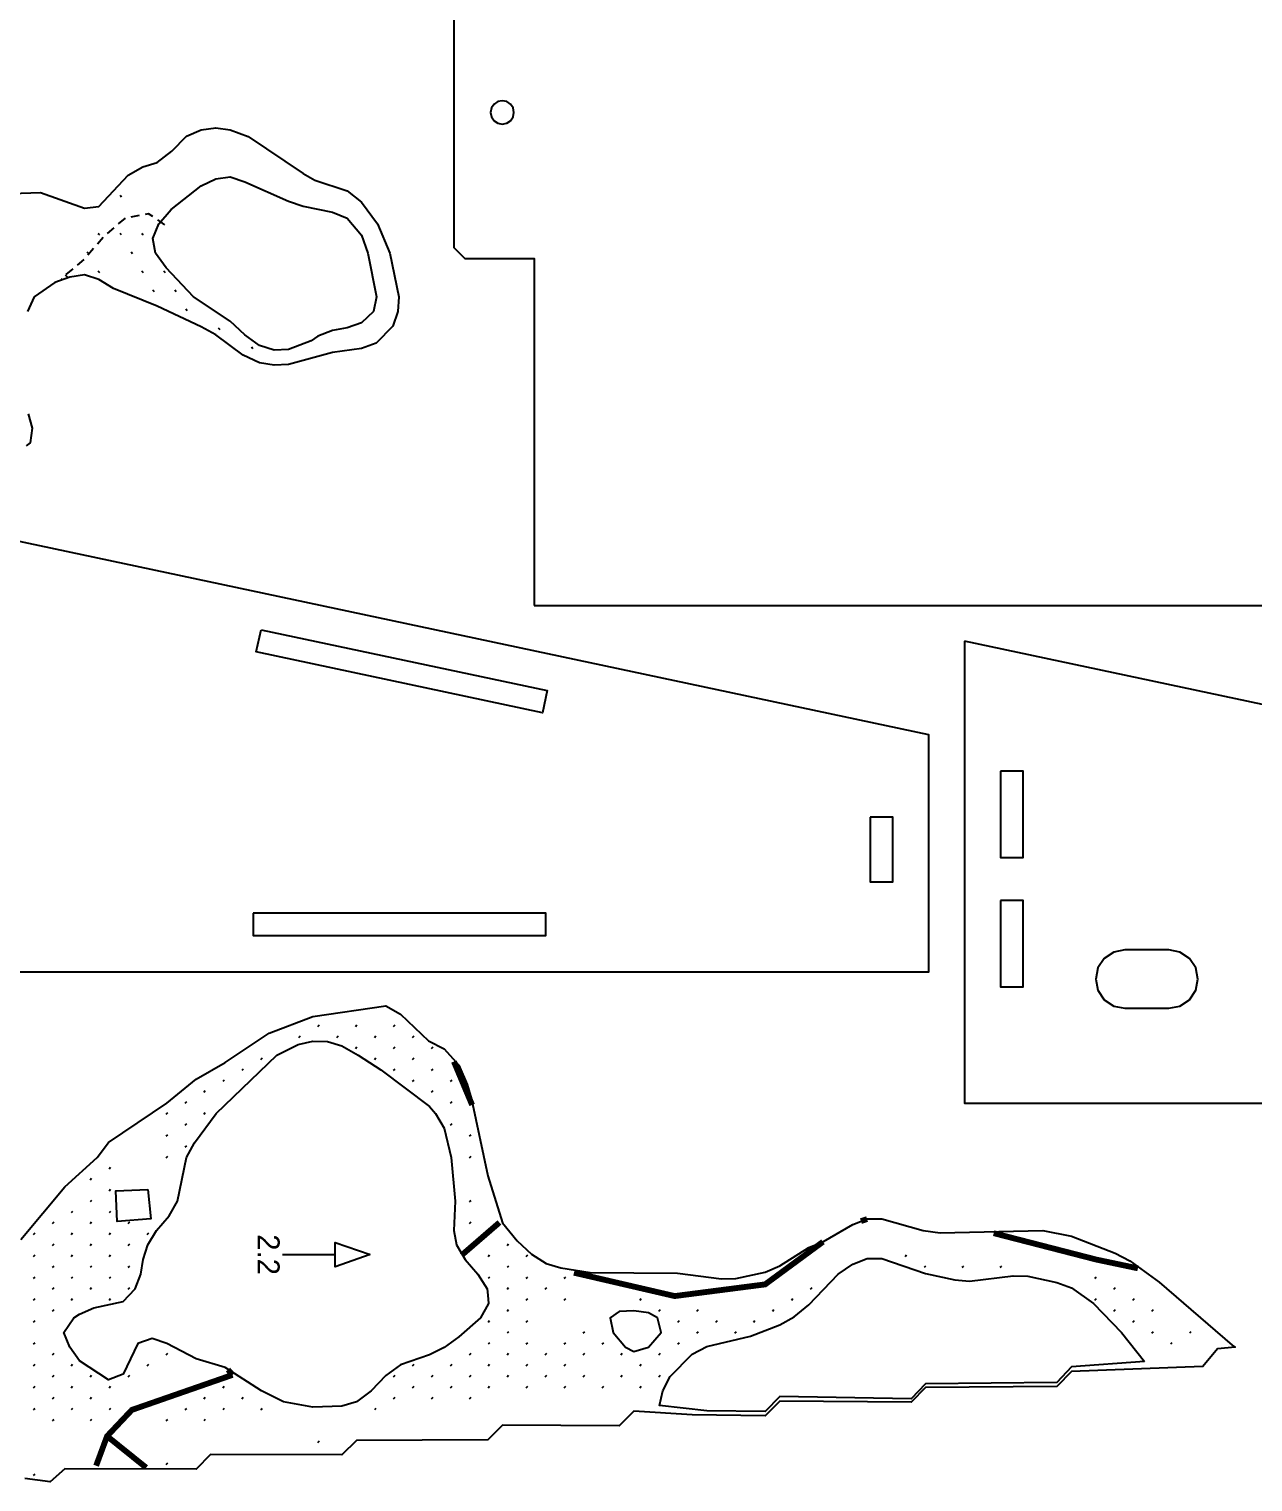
# Model space of a CAD drawing. Header units: millimetres. Extents: x 10 to 1190, y 102 to 890.
# Drawn here: x 911.8 to 1079.5, y 172.8 to 371.9 of the extents above; entities that cross this region are included whole.
import ezdxf
from ezdxf.enums import TextEntityAlignment as Align

# ---------------------------------------------------------------- set-up
doc = ezdxf.new("R2010")
doc.units = ezdxf.units.MM
for name, color, linetype in [('CUT', 1, 'CONTINUOUS'), ('ETCH', 7, 'CONTINUOUS'), ('SCORE', 5, 'CONTINUOUS')]:
    doc.layers.add(name, color=color, linetype=linetype)

msp = doc.modelspace()

# ---------------------------------------------------------------- linework, layer by layer
at = {"layer": 'CUT'}
for points in [[(981, 292.885), (1176, 292.885), (1176, 340.442), (1185.5, 340.442), (1187, 341.942), (1187, 378.942), (1185.5, 380.442), (1176, 380.442), (1176, 428), (981, 428), (981, 380.442), (971.5, 380.442), (970, 378.942), (970, 341.942), (971.5, 340.442), (981, 340.442)], [(978.25, 360.442), (978.128, 361.055), (977.781, 361.574), (977.262, 361.92), (976.65, 362.042), (976.038, 361.92), (975.519, 361.574), (975.172, 361.055), (975.05, 360.442), (975.172, 359.83), (975.519, 359.311), (976.038, 358.964), (976.65, 358.842), (977.262, 358.964), (977.781, 359.311), (978.128, 359.83)], [(890, 306), (890, 242.676), (1035.115, 242.676), (1035.115, 275.155)], [(943.58, 289.551), (982.803, 281.213), (982.159, 278.181), (942.935, 286.518)], [(1040, 288), (1040, 224.676), (1185.115, 224.676), (1185.115, 257.155)], [(1044.95, 270.171), (1044.95, 258.349), (1048.05, 258.349), (1048.05, 270.171)], [(1027.065, 263.848), (1027.065, 255), (1030.165, 255), (1030.165, 263.848)], [(1044.95, 252.449), (1044.95, 240.626), (1048.05, 240.626), (1048.05, 252.449)], [(942.507, 250.726), (942.507, 247.626), (982.607, 247.626), (982.607, 250.726)], [(1068, 237.676), (1069.53, 237.981), (1070.828, 238.848), (1071.695, 240.146), (1072, 241.676), (1071.695, 243.207), (1070.828, 244.505), (1069.53, 245.372), (1068, 245.676), (1062, 245.676), (1060.469, 245.372), (1059.171, 244.505), (1058.304, 243.207), (1058, 241.676), (1058.304, 240.146), (1059.171, 238.848), (1060.469, 237.981), (1062, 237.676)], [(997.92, 195.234), (996.678, 195.95), (994.678, 196.196), (992.678, 196.11), (991.449, 195.234), (991.867, 193.234), (993.544, 191.234), (994.678, 190.622), (996.678, 191.211), (998.419, 193.234)]]:
    msp.add_lwpolyline(points, close=True, dxfattribs=at)
for points in [[(909.366, 349.327), (913.366, 349.475), (919.366, 347.306), (921.366, 347.533), (925.366, 351.86), (927.366, 353.007), (929.366, 353.598), (931.366, 355.118), (933.366, 357.178), (935.366, 358.06), (937.366, 358.333), (939.366, 358.042), (941.799, 357.154), (949.366, 352.085), (950.979, 351.154), (955.366, 349.682), (957.366, 348.148), (959.526, 345.154), (961.246, 341.154), (962.457, 335.154), (962.328, 333.154), (961.654, 331.154), (959.366, 328.838), (957.366, 328.09), (953.366, 327.548), (947.366, 325.906), (945.366, 325.8), (943.366, 326.131), (941.145, 327.154), (937.366, 329.965), (935.366, 331.051), (929.366, 333.892), (923.366, 336.325), (921.366, 337.548), (919.366, 338.17), (917.366, 337.855), (915.326, 337.154), (912.506, 335.154), (911.551, 333.154)], [(911.645, 319.154), (912.23, 317.154), (911.93, 315.154), (911.366, 314.737)], [(910.678, 205.983), (916.678, 213.209), (921.12, 217.234), (922.678, 219.257), (930.678, 224.658), (934.678, 227.977), (938.678, 230.244), (944.678, 234.278), (950.678, 236.557), (960.678, 238), (962.678, 236.86), (966.543, 233.234), (968.678, 232.094), (970.678, 229.881), (971.831, 227.234), (972.41, 225.234), (974.678, 214.723), (976.678, 208.259), (978.678, 205.8), (980.678, 203.999), (982.678, 202.71), (984.678, 202.123), (988.678, 201.47), (1000.678, 201.355), (1006.678, 200.596), (1008.678, 200.622), (1012.678, 201.53), (1014.678, 202.397), (1018.678, 204.872), (1020.678, 205.715), (1024.678, 208.06), (1026.678, 208.84), (1028.678, 208.797), (1034.334, 207.234), (1036.678, 206.911), (1050.748, 207.234), (1054.678, 206.439), (1060.678, 204.124), (1062.678, 203.073), (1066.678, 200.16), (1076.678, 191.488), (1077.09, 191.234), (1074.678, 191.006), (1072.678, 188.578), (1054.678, 187.89), (1052.678, 185.82), (1034.678, 185.713), (1032.678, 183.685), (1014.678, 183.851), (1012.678, 181.826), (1002.678, 181.944), (994.678, 182.467), (992.678, 180.469), (976.678, 180.564), (974.678, 178.554), (956.678, 178.434), (954.678, 176.496), (936.678, 176.531), (934.678, 174.534), (916.678, 174.551), (914.678, 172.762), (911.217, 173.234)]]:
    msp.add_lwpolyline(points, dxfattribs=at)
at = {"layer": 'ETCH'}
for points in [[(924.472, 348.85), (924.26, 349.062)], [(928.752, 346.163), (928.166, 346.554), (927.679, 346.462)], [(923.409, 344.636), (922.493, 343.861)], [(924.936, 345.928), (924.02, 345.153)], [(926.893, 346.315), (925.713, 346.094)], [(930.416, 345.054), (929.418, 345.719)], [(921.947, 343.278), (921.153, 342.378)], [(921.472, 343.654), (921.26, 343.866)], [(924.472, 343.654), (924.26, 343.866)], [(927.472, 343.654), (927.26, 343.866)], [(919.972, 341.056), (919.76, 341.268)], [(920.624, 341.779), (919.83, 340.879)], [(925.972, 341.056), (925.76, 341.268)], [(917.763, 338.997), (916.847, 338.222)], [(919.29, 340.289), (918.374, 339.514)], [(921.472, 338.458), (921.26, 338.67)], [(927.472, 338.458), (927.26, 338.67)], [(930.472, 338.458), (930.26, 338.67)], [(916.315, 337.627), (916.166, 337.454)], [(917.083, 337.82), (916.766, 338.154)], [(928.972, 335.86), (928.76, 336.072)], [(931.972, 335.86), (931.76, 336.072)], [(933.472, 333.262), (933.26, 333.474)], [(937.972, 330.664), (937.76, 330.876)], [(942.472, 328.066), (942.26, 328.278)], [(951.534, 235.341), (951.322, 235.128)], [(956.73, 235.341), (956.518, 235.128)], [(961.926, 235.341), (961.714, 235.128)], [(948.936, 233.841), (948.724, 233.628)], [(954.132, 233.841), (953.92, 233.628)], [(959.328, 233.841), (959.116, 233.628)], [(964.524, 233.841), (964.312, 233.628)], [(956.73, 232.341), (956.518, 232.128)], [(961.926, 232.341), (961.714, 232.128)], [(967.122, 232.341), (966.91, 232.128)], [(941.142, 229.341), (940.93, 229.128)], [(943.74, 230.841), (943.528, 230.628)], [(959.328, 230.841), (959.116, 230.628)], [(961.926, 229.341), (961.714, 229.128)], [(964.524, 230.841), (964.312, 230.628)], [(967.122, 229.341), (966.91, 229.128)], [(938.544, 227.841), (938.332, 227.628)], [(964.524, 227.841), (964.312, 227.628)], [(969.72, 227.841), (969.508, 227.628)], [(935.946, 226.341), (935.734, 226.128)], [(967.122, 226.341), (966.91, 226.128)], [(930.75, 223.341), (930.538, 223.128)], [(933.348, 224.841), (933.136, 224.628)], [(935.946, 223.341), (935.734, 223.128)], [(969.72, 224.841), (969.508, 224.628)], [(933.348, 221.841), (933.136, 221.628)], [(969.72, 221.841), (969.508, 221.628)], [(930.75, 220.341), (930.538, 220.128)], [(972.318, 220.341), (972.106, 220.128)], [(930.75, 217.341), (930.538, 217.128)], [(933.348, 218.841), (933.136, 218.628)], [(972.318, 217.341), (972.106, 217.128)], [(922.956, 215.841), (922.744, 215.628)], [(920.358, 214.341), (920.146, 214.128)], [(920.358, 211.341), (920.146, 211.128)], [(922.956, 212.841), (922.744, 212.628)], [(972.318, 211.341), (972.106, 211.128)], [(917.76, 209.841), (917.548, 209.628)], [(922.956, 209.841), (922.744, 209.628)], [(915.162, 208.341), (914.95, 208.128)], [(920.358, 208.341), (920.146, 208.128)], [(925.554, 208.341), (925.342, 208.128)], [(972.318, 208.341), (972.106, 208.128)], [(912.564, 206.841), (912.352, 206.628)], [(915.162, 205.341), (914.95, 205.128)], [(917.76, 206.841), (917.548, 206.628)], [(920.358, 205.341), (920.146, 205.128)], [(922.956, 206.841), (922.744, 206.628)], [(925.554, 205.341), (925.342, 205.128)], [(928.152, 206.841), (927.94, 206.628)], [(977.514, 205.341), (977.302, 205.128)], [(912.564, 203.841), (912.352, 203.628)], [(917.76, 203.841), (917.548, 203.628)], [(922.956, 203.841), (922.744, 203.628)], [(946.529, 203.915), (953.729, 203.915)], [(974.916, 203.841), (974.704, 203.628)], [(980.112, 203.841), (979.9, 203.628)], [(1032.072, 203.841), (1031.86, 203.628)], [(915.162, 202.341), (914.95, 202.128)], [(920.358, 202.341), (920.146, 202.128)], [(925.554, 202.341), (925.342, 202.128)], [(977.514, 202.341), (977.302, 202.128)], [(1034.67, 202.341), (1034.458, 202.128)], [(1039.866, 202.341), (1039.654, 202.128)], [(1045.062, 202.341), (1044.85, 202.128)], [(912.564, 200.841), (912.352, 200.628)], [(915.162, 199.341), (914.95, 199.128)], [(917.76, 200.841), (917.548, 200.628)], [(920.358, 199.341), (920.146, 199.128)], [(922.956, 200.841), (922.744, 200.628)], [(925.554, 199.341), (925.342, 199.128)], [(974.916, 200.841), (974.704, 200.628)], [(977.514, 199.341), (977.302, 199.128)], [(980.112, 200.841), (979.9, 200.628)], [(982.71, 199.341), (982.498, 199.128)], [(985.308, 200.841), (985.096, 200.628)], [(1019.082, 199.341), (1018.87, 199.128)], [(1058.052, 200.841), (1057.84, 200.628)], [(1060.65, 199.341), (1060.438, 199.128)], [(912.564, 197.841), (912.352, 197.628)], [(917.76, 197.841), (917.548, 197.628)], [(922.956, 197.841), (922.744, 197.628)], [(980.112, 197.841), (979.9, 197.628)], [(985.308, 197.841), (985.096, 197.628)], [(995.7, 197.841), (995.488, 197.628)], [(1016.484, 197.841), (1016.272, 197.628)], [(1058.052, 197.841), (1057.84, 197.628)], [(1063.248, 197.841), (1063.036, 197.628)], [(915.162, 196.341), (914.95, 196.128)], [(977.514, 196.341), (977.302, 196.128)], [(998.298, 196.341), (998.086, 196.128)], [(1003.494, 196.341), (1003.282, 196.128)], [(1013.886, 196.341), (1013.674, 196.128)], [(1060.65, 196.341), (1060.438, 196.128)], [(1065.846, 196.341), (1065.634, 196.128)], [(912.564, 194.841), (912.352, 194.628)], [(974.916, 194.841), (974.704, 194.628)], [(977.514, 193.341), (977.302, 193.128)], [(980.112, 194.841), (979.9, 194.628)], [(987.906, 193.341), (987.694, 193.128)], [(1000.896, 194.841), (1000.684, 194.628)], [(1003.494, 193.341), (1003.282, 193.128)], [(1006.092, 194.841), (1005.88, 194.628)], [(1008.69, 193.341), (1008.478, 193.128)], [(1011.288, 194.841), (1011.076, 194.628)], [(1063.248, 194.841), (1063.036, 194.628)], [(1065.846, 193.341), (1065.634, 193.128)], [(1071.042, 193.341), (1070.83, 193.128)], [(912.564, 191.841), (912.352, 191.628)], [(974.916, 191.841), (974.704, 191.628)], [(980.112, 191.841), (979.9, 191.628)], [(985.308, 191.841), (985.096, 191.628)], [(990.504, 191.841), (990.292, 191.628)], [(1000.896, 191.841), (1000.684, 191.628)], [(1068.444, 191.841), (1068.232, 191.628)], [(915.162, 190.341), (914.95, 190.128)], [(930.75, 190.341), (930.538, 190.128)], [(972.318, 190.341), (972.106, 190.128)], [(977.514, 190.341), (977.302, 190.128)], [(982.71, 190.341), (982.498, 190.128)], [(987.906, 190.341), (987.694, 190.128)], [(993.102, 190.341), (992.89, 190.128)], [(998.298, 190.341), (998.086, 190.128)], [(912.564, 188.841), (912.352, 188.628)], [(915.162, 187.341), (914.95, 187.128)], [(917.76, 188.841), (917.548, 188.628)], [(920.358, 187.341), (920.146, 187.128)], [(925.554, 187.341), (925.342, 187.128)], [(928.152, 188.841), (927.94, 188.628)], [(961.926, 187.341), (961.714, 187.128)], [(964.524, 188.841), (964.312, 188.628)], [(967.122, 187.341), (966.91, 187.128)], [(969.72, 188.841), (969.508, 188.628)], [(972.318, 187.341), (972.106, 187.128)], [(974.916, 188.841), (974.704, 188.628)], [(977.514, 187.341), (977.302, 187.128)], [(980.112, 188.841), (979.9, 188.628)], [(982.71, 187.341), (982.498, 187.128)], [(985.308, 188.841), (985.096, 188.628)], [(987.906, 187.341), (987.694, 187.128)], [(993.102, 187.341), (992.89, 187.128)], [(995.7, 188.841), (995.488, 188.628)], [(998.298, 187.341), (998.086, 187.128)], [(912.564, 185.841), (912.352, 185.628)], [(917.76, 185.841), (917.548, 185.628)], [(922.956, 185.841), (922.744, 185.628)], [(938.544, 185.841), (938.332, 185.628)], [(964.524, 185.841), (964.312, 185.628)], [(969.72, 185.841), (969.508, 185.628)], [(974.916, 185.841), (974.704, 185.628)], [(980.112, 185.841), (979.9, 185.628)], [(985.308, 185.841), (985.096, 185.628)], [(990.504, 185.841), (990.292, 185.628)], [(995.7, 185.841), (995.488, 185.628)], [(915.162, 184.341), (914.95, 184.128)], [(920.358, 184.341), (920.146, 184.128)], [(935.946, 184.341), (935.734, 184.128)], [(941.142, 184.341), (940.93, 184.128)], [(961.926, 184.341), (961.714, 184.128)], [(967.122, 184.341), (966.91, 184.128)], [(972.318, 184.341), (972.106, 184.128)], [(912.564, 182.841), (912.352, 182.628)], [(915.162, 181.341), (914.95, 181.128)], [(917.76, 182.841), (917.548, 182.628)], [(920.358, 181.341), (920.146, 181.128)], [(922.956, 182.841), (922.744, 182.628)], [(930.75, 181.341), (930.538, 181.128)], [(933.348, 182.841), (933.136, 182.628)], [(935.946, 181.341), (935.734, 181.128)], [(938.544, 182.841), (938.332, 182.628)], [(943.74, 182.841), (943.528, 182.628)], [(959.328, 182.841), (959.116, 182.628)], [(951.534, 178.341), (951.322, 178.128)], [(930.75, 175.341), (930.538, 175.128)], [(912.564, 173.841), (912.352, 173.628)]]:
    msp.add_lwpolyline(points, dxfattribs=at)
at = {"layer": 'ETCH', "const_width": 0.8}
for points in [[(972.517, 224.423), (970.017, 230.373)], [(1026.656, 208.79), (1026.234, 208.646), (1025.812, 208.501)], [(971.078, 203.834), (976.258, 208.314)], [(1063.778, 202.034), (1058.078, 203.234), (1044.009, 206.855)], [(1020.61, 205.671), (1012.678, 199.834), (1000.278, 198.234), (986.478, 201.434)], [(920.978, 174.984), (922.478, 179.034), (925.878, 182.634), (939.678, 187.434)], [(939.678, 187.434), (939.362, 187.793), (939.045, 188.151)], [(922.478, 179.034), (927.845, 174.718)]]:
    msp.add_lwpolyline(points, dxfattribs=at)
at = {"layer": 'ETCH'}
for points in [[(928.078, 212.834), (928.478, 208.834), (923.878, 208.434), (923.678, 212.634)], [(958.529, 203.915), (953.729, 202.235), (953.729, 205.595)]]:
    msp.add_lwpolyline(points, close=True, dxfattribs=at)
at = {"layer": 'SCORE'}
for points in [[(950.473, 329.154), (947.366, 327.962), (945.366, 327.874), (943.366, 328.499), (941.366, 329.944), (939.366, 331.826), (934.306, 335.154), (930.562, 339.154), (929.094, 341.154), (928.769, 343.154), (929.564, 345.154), (931.244, 347.154), (935.366, 350.389), (937.366, 351.348), (939.366, 351.609), (941.366, 350.948), (947.366, 348.294), (949.366, 347.61), (953.366, 346.791), (955.366, 345.951), (957.366, 343.632), (958.2, 341.154), (959.406, 335.154), (959.012, 333.154), (957.366, 331.627), (955.366, 330.922), (953.366, 330.551), (951.366, 329.758)], [(974.678, 198.357), (974.782, 197.234), (973.685, 195.234), (970.678, 192.642), (968.678, 191.206), (966.678, 190.19), (962.678, 188.789), (960.678, 187.346), (958.678, 185.269), (956.678, 183.754), (954.678, 183.145), (950.678, 183.007), (946.678, 183.731), (943.654, 185.234), (938.678, 188.433), (934.678, 189.623), (930.678, 191.745), (928.678, 192.406), (926.678, 191.737), (924.678, 187.529), (922.678, 186.77), (918.678, 189.35), (917.357, 191.234), (916.574, 193.234), (917.94, 195.234), (918.678, 195.766), (920.678, 196.623), (924.678, 197.497), (926.34, 199.234), (927.098, 201.234), (927.412, 203.234), (928.078, 205.234), (929.249, 207.234), (930.968, 209.234), (932.127, 211.234), (933.343, 217.234), (934.453, 219.234), (937.453, 223.234), (945.729, 231.234), (948.678, 232.729), (950.678, 233.186), (952.678, 233.129), (954.678, 232.506), (956.885, 231.234), (959.982, 229.234), (966.678, 224.222), (967.509, 223.234), (968.707, 221.234), (969.629, 217.234), (970.2, 211.234), (969.993, 207.234), (970.379, 205.234), (971.565, 203.234), (973.295, 201.234), (974.574, 199.234)], [(1064.678, 189.284), (1054.678, 188.546), (1052.678, 186.406), (1034.678, 186.192), (1032.678, 184.135), (1014.678, 184.468), (1012.678, 182.418), (1004.678, 182.516), (998.219, 183.234), (998.669, 185.234), (999.644, 187.234), (1002.678, 190.286), (1004.678, 191.315), (1010.678, 192.754), (1014.678, 194.291), (1016.678, 195.404), (1018.678, 197.037), (1022.678, 201.239), (1024.678, 202.612), (1026.678, 203.371), (1028.678, 203.366), (1034.678, 201.317), (1038.678, 200.44), (1040.678, 200.263), (1046.678, 201.013), (1048.678, 200.96), (1052.678, 200.108), (1054.678, 199.385), (1057.677, 197.234), (1061.545, 193.234)]]:
    msp.add_lwpolyline(points, close=True, dxfattribs=at)

# ---------------------------------------------------------------- texts
msp.add_text('2.2', height=3, rotation=270, dxfattribs=at).set_placement((943.129, 203.915), align=Align.CENTER)

doc.saveas('drawing.dxf')
